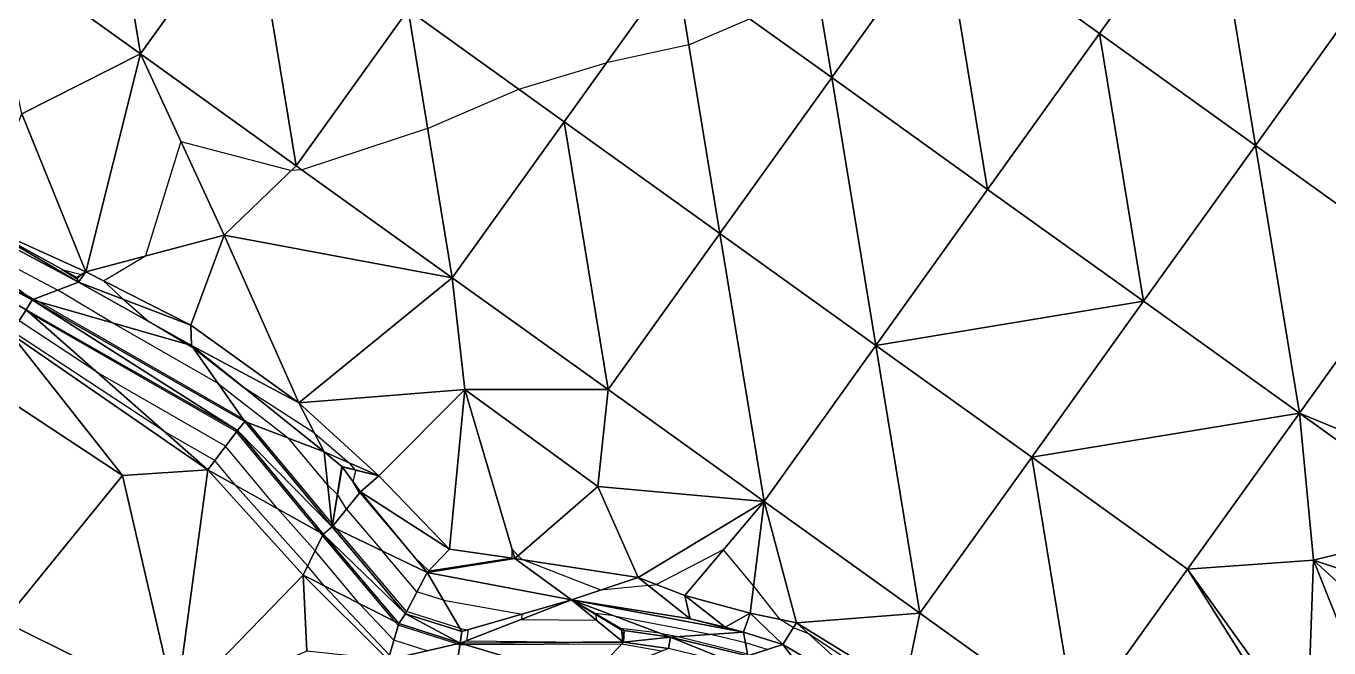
# Model space of a CAD drawing. Extents: x 452550 to 453808, y 451368 to 453069.
# Drawn here: x 453230.9 to 453298.8, y 452329.5 to 452361.9 of the extents above; entities that cross this region are included whole.
import ezdxf

# ---------------------------------------------------------------- set-up
doc = ezdxf.new("R2010")
doc.units = 0
doc.header["$LTSCALE"] = 0.35
doc.header["$MEASUREMENT"] = 0
doc.linetypes.add('DASHED', pattern=[5442.857143, 3628.571429, -1814.285714])
doc.layers.add('Default', color=42, linetype='Continuous', lineweight=25)
doc.layers.add('FPS_Contours-Minor', color=40, linetype='DASHED', lineweight=25)

msp = doc.modelspace()

# ---------------------------------------------------------------- linework, layer by layer
at = {"layer": 'Default', "color": 8, "linetype": 'Continuous', "lineweight": 25}
for points in [[(453236.852, 452360.425, 13.975), (453228.725, 452366.253, 13.974), (453234.553, 452374.379, 13.932)], [(453242.679, 452368.551, 13.998), (453236.852, 452360.425, 13.975), (453234.553, 452374.379, 13.932)], [(453272.886, 452359.194, 14.028), (453264.76, 452365.021, 13.975), (453270.588, 452373.148, 13.934)], [(453278.714, 452367.32, 13.968), (453272.886, 452359.194, 14.028), (453270.588, 452373.148, 13.934)], [(453286.84, 452361.492, 14.063), (453278.714, 452367.32, 13.968), (453292.668, 452369.618, 13.985)], [(453294.966, 452355.664, 14.072), (453286.84, 452361.492, 14.063), (453292.668, 452369.618, 13.985)], [(453300.794, 452363.79, 13.985), (453294.966, 452355.664, 14.072), (453292.668, 452369.618, 13.985)], [(453244.978, 452354.597, 13.998), (453236.852, 452360.425, 13.975), (453242.679, 452368.551, 13.998)], [(453250.806, 452362.723, 13.962), (453244.978, 452354.597, 13.998), (453242.679, 452368.551, 13.998)], [(453281.012, 452353.366, 14.069), (453272.886, 452359.194, 14.028), (453278.714, 452367.32, 13.968)], [(453286.84, 452361.492, 14.063), (453281.012, 452353.366, 14.069), (453278.714, 452367.32, 13.968)], [(453230.668, 452357.297, 13.98), (453228.725, 452366.253, 13.974), (453236.852, 452360.425, 13.975)], [(453258.932, 452356.895, 14.015), (453250.806, 452362.723, 13.962), (453264.76, 452365.021, 13.975)], [(453267.058, 452351.067, 14.061), (453258.932, 452356.895, 14.015), (453264.76, 452365.021, 13.975)], [(453272.886, 452359.194, 14.028), (453267.058, 452351.067, 14.061), (453264.76, 452365.021, 13.975)], [(453303.093, 452349.836, 14.004), (453294.966, 452355.664, 14.072), (453300.794, 452363.79, 13.985)], [(453253.104, 452348.769, 14.048), (453244.978, 452354.597, 13.998), (453250.806, 452362.723, 13.962)], [(453258.932, 452356.895, 14.015), (453253.104, 452348.769, 14.048), (453250.806, 452362.723, 13.962)], [(453289.139, 452347.538, 14.136), (453281.012, 452353.366, 14.069), (453286.84, 452361.492, 14.063)], [(453294.966, 452355.664, 14.072), (453289.139, 452347.538, 14.136), (453286.84, 452361.492, 14.063)], [(453230.668, 452357.297, 13.98), (453236.852, 452360.425, 13.975), (453233.999, 452349.077, 13.98)], [(453241.212, 452350.985, 14.026), (453233.999, 452349.077, 13.98), (453236.852, 452360.425, 13.975)], [(453241.212, 452350.985, 14.026), (453236.852, 452360.425, 13.975), (453244.978, 452354.597, 13.998)], [(453275.184, 452345.239, 14.083), (453267.058, 452351.067, 14.061), (453272.886, 452359.194, 14.028)], [(453281.012, 452353.366, 14.069), (453275.184, 452345.239, 14.083), (453272.886, 452359.194, 14.028)], [(453230.668, 452357.297, 13.98), (453233.999, 452349.077, 13.98), (453228.399, 452351.617, 13.867)], [(453261.23, 452342.941, 14.056), (453253.104, 452348.769, 14.048), (453258.932, 452356.895, 14.015)], [(453267.058, 452351.067, 14.061), (453261.23, 452342.941, 14.056), (453258.932, 452356.895, 14.015)], [(453297.265, 452341.71, 14.06), (453289.139, 452347.538, 14.136), (453294.966, 452355.664, 14.072)], [(453303.093, 452349.836, 14.004), (453297.265, 452341.71, 14.06), (453294.966, 452355.664, 14.072)], [(453217.763, 452354.674, 12.963), (453218.051, 452355.201, 12.963), (453231.205, 452347.622, 12.962)], [(453218.051, 452355.201, 12.963), (453221.511, 452354.982, 13.948), (453231.205, 452347.622, 12.962)], [(453221.511, 452354.982, 13.948), (453228.399, 452351.617, 13.867), (453233.622, 452348.53, 13.935)], [(453231.205, 452347.622, 12.962), (453221.511, 452354.982, 13.948), (453233.622, 452348.53, 13.935)], [(453231.205, 452347.622, 12.962), (453230.905, 452347.102, 12.962), (453217.763, 452354.674, 12.963)], [(453230.905, 452347.102, 12.962), (453230.094, 452345.838, 14.123), (453217.763, 452354.674, 12.963)], [(453241.212, 452350.985, 14.026), (453244.978, 452354.597, 13.998), (453253.104, 452348.769, 14.048)], [(453289.139, 452347.538, 14.136), (453275.184, 452345.239, 14.083), (453281.012, 452353.366, 14.069)], [(453233.999, 452349.077, 13.98), (453233.53, 452348.77, 14.024), (453228.399, 452351.617, 13.867)], [(453228.399, 452351.617, 13.867), (453233.53, 452348.77, 14.024), (453233.622, 452348.53, 13.935)], [(453241.212, 452350.985, 14.026), (453239.473, 452346.303, 14.096), (453233.999, 452349.077, 13.98)], [(453241.212, 452350.985, 14.026), (453245.102, 452342.254, 14.096), (453239.473, 452346.303, 14.096)], [(453241.212, 452350.985, 14.026), (453253.104, 452348.769, 14.048), (453245.102, 452342.254, 14.096)], [(453269.356, 452337.113, 14.085), (453261.23, 452342.941, 14.056), (453267.058, 452351.067, 14.061)], [(453275.184, 452345.239, 14.083), (453269.356, 452337.113, 14.085), (453267.058, 452351.067, 14.061)], [(453297.265, 452341.71, 14.06), (453303.093, 452349.836, 14.004), (453307.937, 452337.295, 14.047)], [(453233.999, 452349.077, 13.98), (453233.622, 452348.53, 13.935), (453233.53, 452348.77, 14.024)], [(453239.473, 452346.303, 14.096), (453233.622, 452348.53, 13.935), (453233.999, 452349.077, 13.98)], [(453253.76, 452342.945, 14.058), (453245.102, 452342.254, 14.096), (453253.104, 452348.769, 14.048)], [(453253.76, 452342.945, 14.058), (453253.104, 452348.769, 14.048), (453261.23, 452342.941, 14.056)], [(453231.205, 452347.622, 12.962), (453233.622, 452348.53, 13.935), (453239.52, 452345.237, 14.039)], [(453239.52, 452345.237, 14.039), (453233.622, 452348.53, 13.935), (453239.473, 452346.303, 14.096)], [(453241.905, 452340.803, 12.961), (453230.905, 452347.102, 12.962), (453231.205, 452347.622, 12.962)], [(453241.905, 452340.803, 12.961), (453231.205, 452347.622, 12.962), (453242.298, 452341.27, 12.961)], [(453231.205, 452347.622, 12.962), (453239.52, 452345.237, 14.039), (453242.298, 452341.27, 12.961)], [(453283.311, 452339.412, 14.146), (453275.184, 452345.239, 14.083), (453289.139, 452347.538, 14.136)], [(453297.265, 452341.71, 14.06), (453283.311, 452339.412, 14.146), (453289.139, 452347.538, 14.136)], [(453240.375, 452338.767, 14.317), (453230.094, 452345.838, 14.123), (453230.905, 452347.102, 12.962)], [(453241.905, 452340.803, 12.961), (453240.375, 452338.767, 14.317), (453230.905, 452347.102, 12.962)], [(453245.102, 452342.254, 14.096), (453239.52, 452345.237, 14.039), (453239.473, 452346.303, 14.096)], [(453235.921, 452338.459, 14.263), (453225.713, 452345.182, 14.142), (453230.094, 452345.838, 14.123)], [(453235.921, 452338.459, 14.263), (453230.094, 452345.838, 14.123), (453240.375, 452338.767, 14.317)], [(453239.52, 452345.237, 14.039), (453245.102, 452342.254, 14.096), (453246.429, 452339.689, 13.941)], [(453242.298, 452341.27, 12.961), (453239.52, 452345.237, 14.039), (453246.429, 452339.689, 13.941)], [(453277.483, 452331.285, 14.11), (453269.356, 452337.113, 14.085), (453275.184, 452345.239, 14.083)], [(453283.311, 452339.412, 14.146), (453277.483, 452331.285, 14.11), (453275.184, 452345.239, 14.083)], [(453229.737, 452330.856, 14.192), (453225.713, 452345.182, 14.142), (453235.921, 452338.459, 14.263)], [(453253.76, 452342.945, 14.058), (453249.273, 452338.451, 14.071), (453245.102, 452342.254, 14.096)], [(453253.76, 452342.945, 14.058), (453252.96, 452334.633, 14.079), (453249.273, 452338.451, 14.071)], [(453253.76, 452342.945, 14.058), (453256.364, 452334.147, 13.997), (453252.96, 452334.633, 14.079)], [(453253.76, 452342.945, 14.058), (453260.698, 452337.886, 14.082), (453256.364, 452334.147, 13.997)], [(453253.76, 452342.945, 14.058), (453261.23, 452342.941, 14.056), (453260.698, 452337.886, 14.082)], [(453260.698, 452337.886, 14.082), (453261.23, 452342.941, 14.056), (453269.356, 452337.113, 14.085)], [(453249.273, 452338.451, 14.071), (453246.429, 452339.689, 13.941), (453245.102, 452342.254, 14.096)], [(453241.905, 452340.803, 12.961), (453242.298, 452341.27, 12.961), (453246.842, 452335.796, 12.953)], [(453242.298, 452341.27, 12.961), (453246.429, 452339.689, 13.941), (453246.842, 452335.796, 12.953)], [(453291.437, 452333.584, 14.081), (453283.311, 452339.412, 14.146), (453297.265, 452341.71, 14.06)], [(453291.437, 452333.584, 14.081), (453297.265, 452341.71, 14.06), (453297.995, 452334.058, 14.107)], [(453297.265, 452341.71, 14.06), (453305.391, 452335.882, 14.052), (453297.995, 452334.058, 14.107)], [(453305.391, 452335.882, 14.052), (453297.265, 452341.71, 14.06), (453307.937, 452337.295, 14.047)], [(453246.381, 452335.411, 12.953), (453240.375, 452338.767, 14.317), (453241.905, 452340.803, 12.961)], [(453246.842, 452335.796, 12.953), (453246.381, 452335.411, 12.953), (453241.905, 452340.803, 12.961)], [(453247.347, 452338.932, 13.961), (453246.429, 452339.689, 13.941), (453249.273, 452338.451, 14.071)], [(453246.429, 452339.689, 13.941), (453247.347, 452338.932, 13.961), (453246.842, 452335.796, 12.953)], [(453285.609, 452325.457, 14.113), (453277.483, 452331.285, 14.11), (453283.311, 452339.412, 14.146)], [(453291.437, 452333.584, 14.081), (453285.609, 452325.457, 14.113), (453283.311, 452339.412, 14.146)], [(453238.699, 452326.42, 14.2), (453229.737, 452330.856, 14.192), (453235.921, 452338.459, 14.263)], [(453238.699, 452326.42, 14.2), (453235.921, 452338.459, 14.263), (453240.375, 452338.767, 14.317)], [(453238.699, 452326.42, 14.2), (453240.375, 452338.767, 14.317), (453245.341, 452333.277, 14.296)], [(453245.341, 452333.277, 14.296), (453240.375, 452338.767, 14.317), (453246.381, 452335.411, 12.953)], [(453247.347, 452338.932, 13.961), (453247.366, 452338.909, 13.958), (453246.842, 452335.796, 12.953)], [(453247.366, 452338.909, 13.958), (453248.319, 452337.608, 14.031), (453246.842, 452335.796, 12.953)], [(453247.366, 452338.909, 13.958), (453247.347, 452338.932, 13.961), (453249.273, 452338.451, 14.071)], [(453248.319, 452337.608, 14.031), (453247.366, 452338.909, 13.958), (453249.273, 452338.451, 14.071)], [(453248.321, 452337.604, 14.029), (453248.319, 452337.608, 14.031), (453249.273, 452338.451, 14.071)], [(453252.96, 452334.633, 14.079), (453248.321, 452337.604, 14.029), (453249.273, 452338.451, 14.071)], [(453260.698, 452337.886, 14.082), (453262.796, 452333.155, 14.052), (453256.364, 452334.147, 13.997)], [(453260.698, 452337.886, 14.082), (453269.356, 452337.113, 14.085), (453262.796, 452333.155, 14.052)], [(453248.319, 452337.608, 14.031), (453248.321, 452337.604, 14.029), (453246.842, 452335.796, 12.953)], [(453248.321, 452337.604, 14.029), (453251.801, 452333.406, 13.993), (453246.842, 452335.796, 12.953)], [(453251.801, 452333.406, 13.993), (453248.321, 452337.604, 14.029), (453252.96, 452334.633, 14.079)], [(453269.356, 452337.113, 14.085), (453265.223, 452332.219, 13.92), (453262.796, 452333.155, 14.052)], [(453269.356, 452337.113, 14.085), (453268.629, 452331.294, 13.973), (453265.223, 452332.219, 13.92)], [(453268.629, 452331.294, 13.973), (453269.356, 452337.113, 14.085), (453271.052, 452330.786, 14.015)], [(453269.356, 452337.113, 14.085), (453277.483, 452331.285, 14.11), (453271.052, 452330.786, 14.015)], [(453246.842, 452335.796, 12.953), (453250.666, 452331.265, 12.947), (453246.381, 452335.411, 12.953)], [(453246.842, 452335.796, 12.953), (453251.801, 452333.406, 13.993), (453250.666, 452331.265, 12.947)], [(453305.391, 452335.882, 14.052), (453302.708, 452332.465, 14.139), (453297.995, 452334.058, 14.107)], [(453245.341, 452333.277, 14.296), (453246.381, 452335.411, 12.953), (453250.319, 452330.746, 12.947)], [(453246.381, 452335.411, 12.953), (453250.666, 452331.265, 12.947), (453250.319, 452330.746, 12.947)], [(453251.801, 452333.406, 13.993), (453252.96, 452334.633, 14.079), (453256.364, 452334.147, 13.997)], [(453251.801, 452333.406, 13.993), (453256.364, 452334.147, 13.997), (453259.328, 452331.984, 13.96)], [(453262.796, 452333.155, 14.052), (453259.328, 452331.984, 13.96), (453256.364, 452334.147, 13.997)], [(453297.662, 452324.922, 14.068), (453291.437, 452333.584, 14.081), (453297.995, 452334.058, 14.107)], [(453301.068, 452326.338, 13.798), (453297.662, 452324.922, 14.068), (453297.995, 452334.058, 14.107)], [(453301.068, 452326.338, 13.798), (453297.995, 452334.058, 14.107), (453302.98, 452329.507, 13.779)], [(453302.708, 452332.465, 14.139), (453302.98, 452329.507, 13.779), (453297.995, 452334.058, 14.107)], [(453245.522, 452329.308, 14.263), (453238.699, 452326.42, 14.2), (453245.341, 452333.277, 14.296)], [(453245.522, 452329.308, 14.263), (453245.341, 452333.277, 14.296), (453249.772, 452328.863, 14.152)], [(453245.341, 452333.277, 14.296), (453250.319, 452330.746, 12.947), (453249.772, 452328.863, 14.152)], [(453250.666, 452331.265, 12.947), (453251.801, 452333.406, 13.993), (453253.613, 452330.329, 12.943)], [(453253.613, 452330.329, 12.943), (453251.801, 452333.406, 13.993), (453259.328, 452331.984, 13.96)], [(453259.328, 452331.984, 13.96), (453262.796, 452333.155, 14.052), (453265.501, 452330.996, 13.789)], [(453262.796, 452333.155, 14.052), (453265.223, 452332.219, 13.92), (453265.501, 452330.996, 13.789)], [(453285.609, 452325.457, 14.113), (453291.437, 452333.584, 14.081), (453297.303, 452324.258, 13.963)], [(453297.303, 452324.258, 13.963), (453291.437, 452333.584, 14.081), (453297.662, 452324.922, 14.068)], [(453253.613, 452330.329, 12.943), (453259.328, 452331.984, 13.96), (453253.521, 452329.728, 12.943)], [(453253.521, 452329.728, 12.943), (453259.328, 452331.984, 13.96), (453261.989, 452329.8, 13.016)], [(453259.328, 452331.984, 13.96), (453265.501, 452330.996, 13.789), (453268.282, 452330.294, 13.958)], [(453261.989, 452329.8, 13.016), (453259.328, 452331.984, 13.96), (453261.943, 452330.399, 12.996)], [(453262.073, 452330.383, 12.935), (453261.943, 452330.399, 12.996), (453259.328, 452331.984, 13.96)], [(453264.485, 452330.043, 12.886), (453262.073, 452330.383, 12.935), (453259.328, 452331.984, 13.96)], [(453264.485, 452330.043, 12.886), (453259.328, 452331.984, 13.96), (453268.282, 452330.294, 13.958)], [(453268.629, 452331.294, 13.973), (453267.332, 452330.565, 13.774), (453265.223, 452332.219, 13.92)], [(453267.332, 452330.565, 13.774), (453265.501, 452330.996, 13.789), (453265.223, 452332.219, 13.92)], [(453250.319, 452330.746, 12.947), (453250.666, 452331.265, 12.947), (453253.521, 452329.728, 12.943)], [(453250.666, 452331.265, 12.947), (453253.613, 452330.329, 12.943), (453253.521, 452329.728, 12.943)], [(453265.501, 452330.996, 13.789), (453267.332, 452330.565, 13.774), (453268.282, 452330.294, 13.958)], [(453268.282, 452330.294, 13.958), (453267.332, 452330.565, 13.774), (453268.629, 452331.294, 13.973)], [(453270.343, 452329.658, 13.946), (453268.282, 452330.294, 13.958), (453268.629, 452331.294, 13.973)], [(453270.343, 452329.658, 13.946), (453268.629, 452331.294, 13.973), (453271.052, 452330.786, 14.015)], [(453271.052, 452330.786, 14.015), (453277.483, 452331.285, 14.11), (453276.668, 452327.336, 14.043)], [(453277.483, 452331.285, 14.11), (453285.609, 452325.457, 14.113), (453276.668, 452327.336, 14.043)], [(453238.699, 452326.42, 14.2), (453225.301, 452321.894, 14.099), (453229.737, 452330.856, 14.192)], [(453249.772, 452328.863, 14.152), (453250.319, 452330.746, 12.947), (453253.521, 452329.728, 12.943)], [(453261.989, 452329.8, 13.016), (453261.943, 452330.399, 12.996), (453262.073, 452330.383, 12.935)], [(453261.989, 452329.8, 13.016), (453262.073, 452330.383, 12.935), (453262.033, 452329.783, 12.935)], [(453262.073, 452330.383, 12.935), (453264.485, 452330.043, 12.886), (453262.033, 452329.783, 12.935)], [(453264.485, 452330.043, 12.886), (453268.282, 452330.294, 13.958), (453268.521, 452329.062, 12.909)], [(453268.282, 452330.294, 13.958), (453270.343, 452329.658, 13.946), (453268.521, 452329.062, 12.909)], [(453270.343, 452329.658, 13.946), (453271.052, 452330.786, 14.015), (453275.946, 452326.35, 13.897)], [(453271.052, 452330.786, 14.015), (453276.668, 452327.336, 14.043), (453275.946, 452326.35, 13.897)], [(453253.241, 452327.918, 14.11), (453249.772, 452328.863, 14.152), (453253.521, 452329.728, 12.943)], [(453260.128, 452327.765, 14.261), (453253.241, 452327.918, 14.11), (453253.521, 452329.728, 12.943)], [(453253.521, 452329.728, 12.943), (453261.989, 452329.8, 13.016), (453262.033, 452329.783, 12.935)], [(453260.128, 452327.765, 14.261), (453253.521, 452329.728, 12.943), (453262.033, 452329.783, 12.935)], [(453260.128, 452327.765, 14.261), (453262.033, 452329.783, 12.935), (453264.372, 452329.453, 12.886)], [(453262.033, 452329.783, 12.935), (453264.485, 452330.043, 12.886), (453264.372, 452329.453, 12.886)], [(453268.298, 452328.499, 12.909), (453264.372, 452329.453, 12.886), (453264.485, 452330.043, 12.886)], [(453268.298, 452328.499, 12.909), (453264.485, 452330.043, 12.886), (453268.521, 452329.062, 12.909)], [(453268.521, 452329.062, 12.909), (453270.343, 452329.658, 13.946), (453272.56, 452326.77, 12.854)], [(453272.56, 452326.77, 12.854), (453270.343, 452329.658, 13.946), (453275.946, 452326.35, 13.897)]]:
    msp.add_3dface(points, dxfattribs=at)
at = {"layer": 'FPS_Contours-Minor', "color": 12, "linetype": 'Continuous', "lineweight": 25}
for p, q in [((453265.438, 452360.904, 14), (453268.606, 452362.263, 14)), ((453265.438, 452360.904, 14), (453261.134, 452359.966, 14)), ((453256.574, 452358.586, 14), (453261.134, 452359.966, 14)), ((453251.823, 452356.546, 14), (453256.574, 452358.586, 14)), ((453251.823, 452356.546, 14), (453245.28, 452354.38, 14)), ((453238.958, 452355.864, 14), (453237.111, 452349.9, 14)), ((453238.958, 452355.864, 14), (453244.732, 452354.361, 14)), ((453245.28, 452354.38, 14), (453244.732, 452354.361, 14)), ((453225.917, 452351.637, 13.5), (453232.541, 452348.124, 13.5)), ((453234.937, 452348.601, 14), (453237.111, 452349.9, 14)), ((453232.76, 452349.197, 14), (453233.783, 452348.936, 14)), ((453232.76, 452349.197, 14), (453233.554, 452348.706, 14)), ((453233.554, 452348.706, 14), (453233.783, 452348.936, 14)), ((453235.969, 452347.636, 14), (453234.937, 452348.601, 14)), ((453230.831, 452347.906, 13), (453231.299, 452347.658, 13)), ((453235.359, 452346.43, 13.5), (453232.541, 452348.124, 13.5)), ((453231.499, 452347.538, 13), (453231.299, 452347.658, 13)), ((453242.196, 452341.415, 13), (453231.499, 452347.538, 13)), ((453235.969, 452347.636, 14), (453237.307, 452346.472, 14)), ((453231.171, 452346.868, 13), (453230.879, 452347.061, 13)), ((453241.861, 452340.744, 13), (453231.171, 452346.868, 13)), ((453238.162, 452340.715, 14), (453230.18, 452345.972, 14)), ((453234.667, 452343.792, 13.5), (453230.529, 452346.516, 13.5)), ((453240.908, 452343.254, 13.5), (453235.359, 452346.43, 13.5)), ((453239.22, 452345.323, 14), (453237.307, 452346.472, 14)), ((453239.62, 452345.094, 14), (453239.22, 452345.323, 14)), ((453239.62, 452345.094, 14), (453242.257, 452343.039, 14)), ((453241.296, 452339.993, 13.5), (453234.667, 452343.792, 13.5)), ((453240.908, 452343.254, 13.5), (453244.571, 452340.4, 13.5)), ((453245.924, 452340.665, 14), (453242.257, 452343.039, 14)), ((453242.196, 452341.415, 13), (453242.464, 452341.206, 13)), ((453246.822, 452335.981, 13), (453242.464, 452341.206, 13)), ((453240.732, 452339.243, 14), (453238.162, 452340.715, 14)), ((453246.175, 452335.526, 13), (453241.861, 452340.744, 13)), ((453245.924, 452340.665, 14), (453247.726, 452339.125, 14)), ((453243.972, 452336.757, 13.5), (453241.296, 452339.993, 13.5)), ((453246.613, 452337.952, 13.5), (453244.571, 452340.4, 13.5)), ((453241.77, 452337.988, 14), (453240.732, 452339.243, 14)), ((453247.726, 452339.125, 14), (453248.028, 452338.762, 14)), ((453248.075, 452338.739, 14), (453247.916, 452338.157, 14)), ((453248.075, 452338.739, 14), (453248.028, 452338.762, 14)), ((453241.77, 452337.988, 14), (453245.571, 452333.748, 14)), ((453247.116, 452337.497, 13.5), (453246.613, 452337.952, 13.5)), ((453248.277, 452337.556, 14), (453247.916, 452338.157, 14)), ((453247.116, 452337.497, 13.5), (453247.127, 452337.49, 13.5)), ((453247.591, 452336.716, 13.5), (453247.127, 452337.49, 13.5)), ((453248.277, 452337.556, 14), (453248.281, 452337.554, 14)), ((453248.281, 452337.554, 14), (453251.151, 452334.19, 14)), ((453243.972, 452336.757, 13.5), (453245.958, 452334.542, 13.5)), ((453247.591, 452336.716, 13.5), (453247.594, 452336.715, 13.5)), ((453247.594, 452336.715, 13.5), (453249.449, 452334.539, 13.5)), ((453246.865, 452335.942, 13), (453246.822, 452335.981, 13)), ((453246.865, 452335.942, 13), (453246.866, 452335.941, 13)), ((453246.906, 452335.875, 13), (453246.866, 452335.941, 13)), ((453246.906, 452335.875, 13), (453246.906, 452335.875, 13)), ((453246.906, 452335.875, 13), (453247.065, 452335.689, 13)), ((453250.724, 452331.374, 13), (453247.065, 452335.689, 13)), ((453246.175, 452335.526, 13), (453246.345, 452335.337, 13)), ((453250.123, 452330.846, 13), (453246.345, 452335.337, 13)), ((453248.279, 452331.783, 13.5), (453245.958, 452334.542, 13.5)), ((453251.266, 452332.397, 13.5), (453249.449, 452334.539, 13.5)), ((453256.228, 452334.166, 14), (453256.224, 452334.619, 14)), ((453256.533, 452334.292, 14), (453256.224, 452334.619, 14)), ((453267.233, 452334.599, 14), (453263.749, 452332.787, 14)), ((453267.233, 452334.599, 14), (453268.804, 452332.691, 14)), ((453246.434, 452332.721, 14), (453245.571, 452333.748, 14)), ((453251.893, 452333.502, 14), (453251.151, 452334.19, 14)), ((453251.893, 452333.502, 14), (453256.228, 452334.166, 14)), ((453256.533, 452334.292, 14), (453256.751, 452334.087, 14)), ((453260.845, 452332.496, 14), (453256.751, 452334.087, 14)), ((453246.434, 452332.721, 14), (453249.841, 452329.101, 14)), ((453252.652, 452331.96, 13.5), (453251.266, 452332.397, 13.5)), ((453263.329, 452332.73, 14), (453260.845, 452332.496, 14)), ((453263.329, 452332.73, 14), (453263.749, 452332.787, 14)), ((453268.804, 452332.691, 14), (453270.165, 452330.972, 14)), ((453248.279, 452331.783, 13.5), (453250.068, 452329.882, 13.5)), ((453252.652, 452331.96, 13.5), (453256.742, 452331.236, 13.5)), ((453253.515, 452330.495, 13), (453250.724, 452331.374, 13)), ((453256.742, 452331.236, 13.5), (453256.701, 452330.964, 13.5)), ((453256.701, 452330.964, 13.5), (453260.625, 452330.92, 13.5)), ((453260.559, 452331.266, 13.5), (453260.575, 452331.228, 13.5)), ((453261.535, 452331.154, 13.5), (453260.559, 452331.266, 13.5)), ((453260.575, 452331.228, 13.5), (453260.625, 452330.92, 13.5)), ((453261.535, 452331.154, 13.5), (453266.659, 452330.187, 13.5)), ((453270.894, 452330.534, 14), (453270.165, 452330.972, 14)), ((453250.123, 452330.846, 13), (453250.295, 452330.663, 13)), ((453253.346, 452329.688, 13), (453250.295, 452330.663, 13)), ((453253.515, 452330.495, 13), (453253.931, 452330.421, 13)), ((453253.931, 452330.421, 13), (453253.844, 452329.854, 13)), ((453261.898, 452330.485, 13), (453261.932, 452330.406, 13)), ((453263.936, 452330.25, 13), (453261.898, 452330.485, 13)), ((453261.932, 452330.406, 13), (453261.952, 452330.278, 13)), ((453262.006, 452329.916, 13), (453261.952, 452330.278, 13)), ((453263.936, 452330.25, 13), (453264.889, 452330.07, 13)), ((453271.69, 452330.209, 14), (453270.894, 452330.534, 14)), ((453251.795, 452329.33, 13.5), (453250.068, 452329.882, 13.5)), ((453253.346, 452329.688, 13), (453253.508, 452329.641, 13)), ((453253.805, 452329.644, 13), (453253.508, 452329.641, 13)), ((453261.939, 452329.683, 13), (453253.805, 452329.644, 13)), ((453253.844, 452329.854, 13), (453260.091, 452329.784, 13)), ((453261.998, 452329.796, 13), (453260.091, 452329.784, 13)), ((453264.019, 452329.313, 13), (453261.939, 452329.683, 13)), ((453262.006, 452329.916, 13), (453261.998, 452329.796, 13)), ((453264.889, 452330.07, 13), (453268.5, 452329.169, 13)), ((453266.659, 452330.187, 13.5), (453268.386, 452329.756, 13.5)), ((453268.386, 452329.756, 13.5), (453269.559, 452329.402, 13.5)), ((453276.457, 452327.048, 14), (453271.69, 452330.209, 14))]:
    msp.add_line(p, q, dxfattribs=at)

doc.saveas('drawing.dxf')
